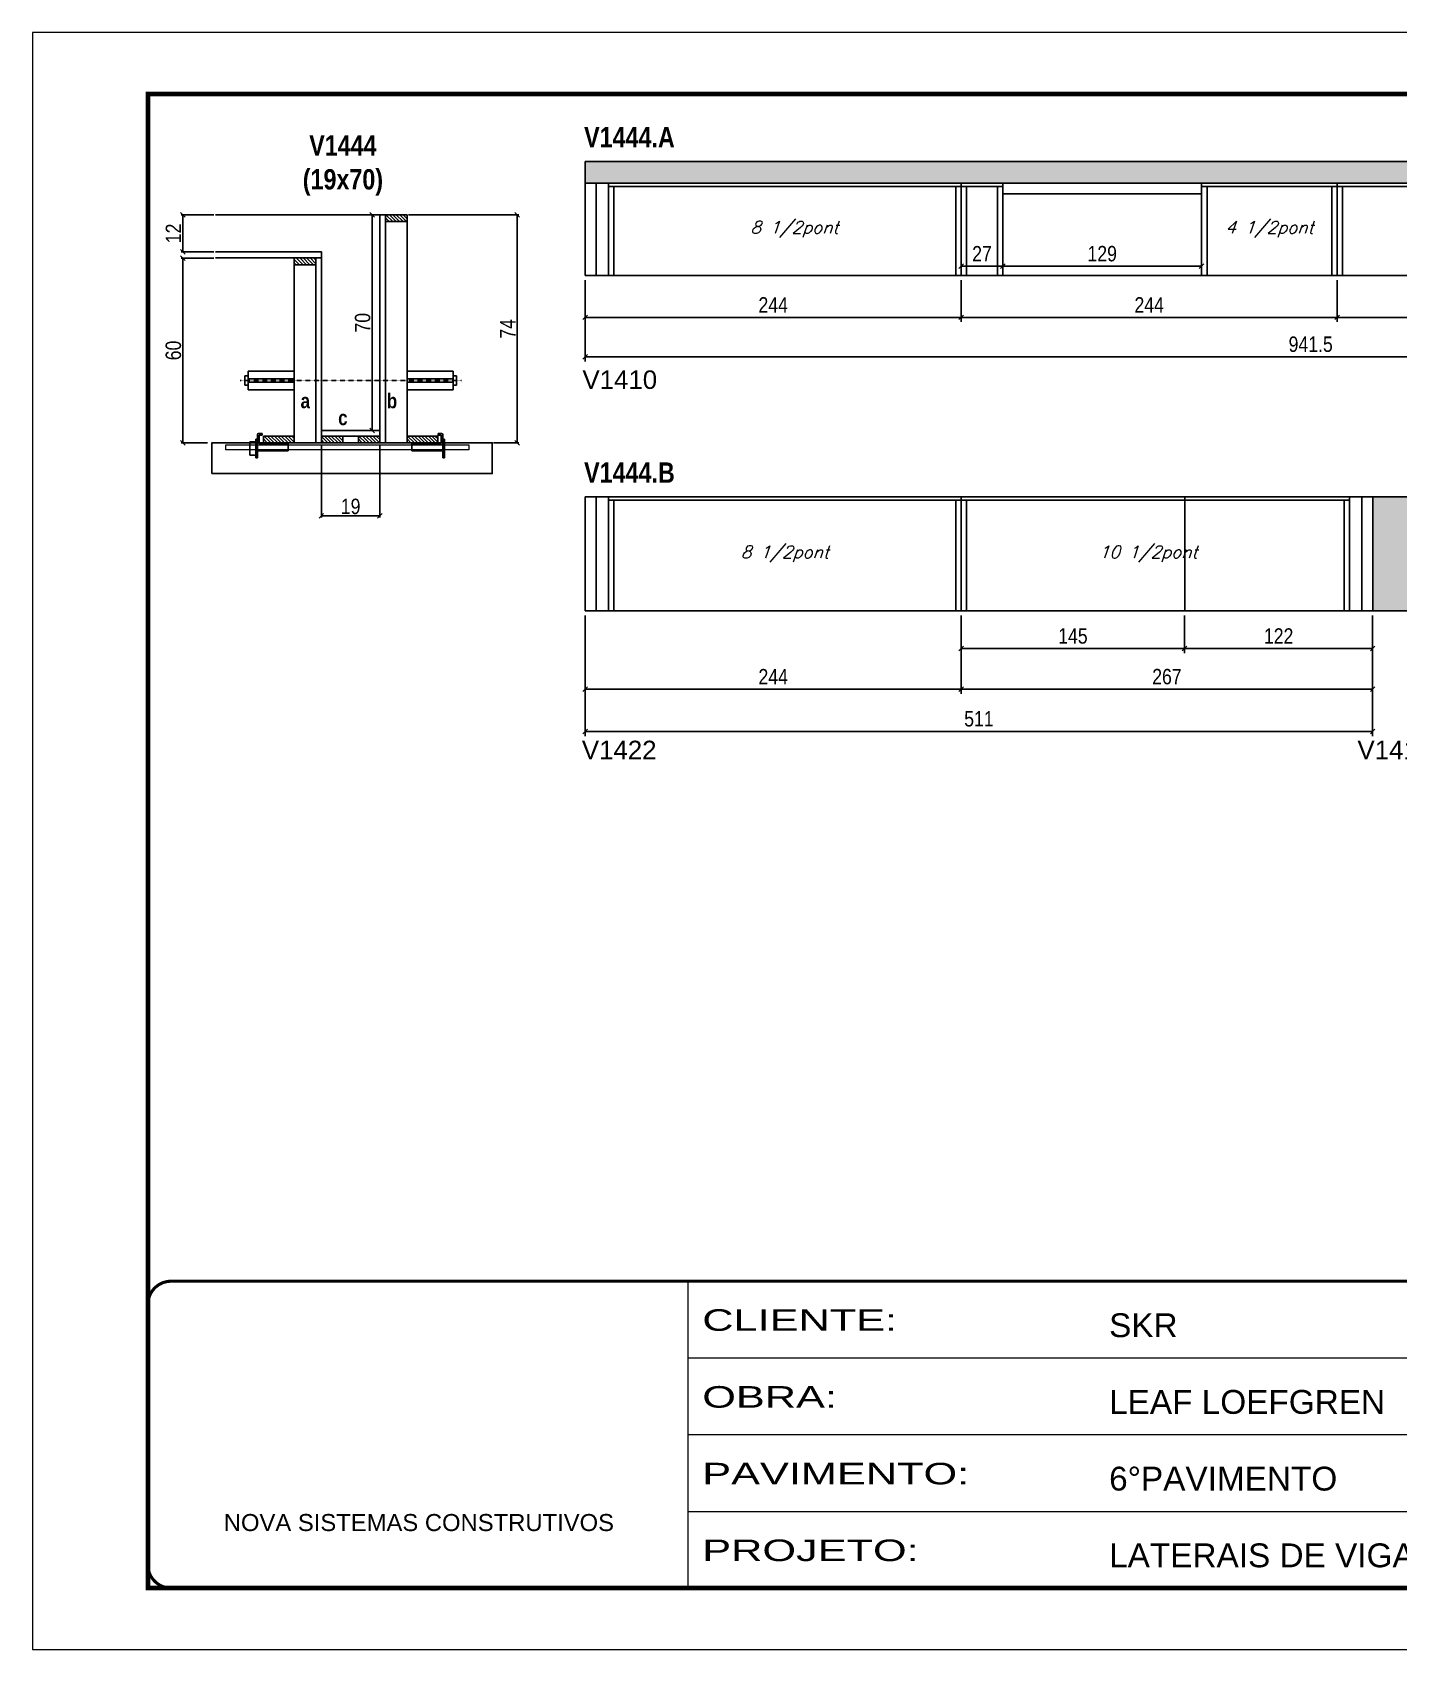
# Model space of a CAD drawing. Extents: x 3309 to 9563, y -2522 to 14608.
# Drawn here: x 8078 to 8964, y 5518 to 6568 of the extents above; entities that cross this region are included whole.
import ezdxf

# ---------------------------------------------------------------- set-up
doc = ezdxf.new("R2010")
doc.units = 0
for name, pattern in [('CONTINUO', [0]), ('DASHED', [0.75, 0.5, -0.25]), ('HIDDEN', [0.375, 0.25, -0.125])]:
    doc.linetypes.add(name, pattern=pattern)
for name, color, linetype in [('5', 5, 'Continuous'), ('barrote', 251, 'Continuous'), ('COTA', 241, 'Continuous'), ('detalhes', 4, 'Continuous'), ('NOMENCLATURA', 7, 'Continuous'), ('Painéis', 200, 'Continuous'), ('presilha', 1, 'Continuous'), ('SARR_2.2x10', 60, 'Continuous'), ('SARR_2.2x7', 40, 'Continuous'), ('SARR_3.5x7', 81, 'Continuous'), ('TENSOR', 3, 'Continuous'), ('texto', 7, 'Continuous')]:
    doc.layers.add(name, color=color, linetype=linetype)
for name, color, linetype, lineweight in [('CONCRETO', 251, 'Continuous', 25), ('Folhas', 255, 'Continuous', 9), ('SARRAFO DE PRESSAO', 251, 'DASHED', 9), ('SCO-___-LAJ', 2, 'Continuous', 0)]:
    doc.layers.add(name, color=color, linetype=linetype, lineweight=lineweight)
doc.styles.add('ARIAL', font='arial.ttf')
doc.styles.add('COTA TECNICA', font='techl___.ttf', dxfattribs={"height": 10})
doc.styles.add('COTA TECNICA 2X', font='techl___.ttf', dxfattribs={"height": 10})
doc.styles.add('Romans', font='romans.shx')
doc.styles.get("Standard").update_dxf_attribs({"font": 'arial.ttf'})
doc.styles.add('TECNICA', font='techb___.ttf', dxfattribs={"height": 10})
doc.styles.add('Tecnologia', font='')
doc.styles.get('Tecnologia').set_extended_font_data('Forgotten Futurist')
doc.dimstyles.new('PAINEL', dxfattribs={"dimtxt": 10, "dimasz": 3, "dimexe": 3, "dimexo": 3, "dimgap": 3, "dimtad": 1, "dimdec": 1, "dimzin": 12, "dimdsep": 46, "dimtxsty": 'COTA TECNICA', "dimblk1": 'OBLIQUE', "dimblk2": 'OBLIQUE', "dimsah": 1, "dimcen": 0.9, "dimclrd": 4, "dimclre": 4, "dimclrt": 240, "dimadec": 1, "dimazin": 3, "dimtfac": 1, "dimtdec": 1, "dimtmove": 0, "dimatfit": 3, "dimfxl": 1, "dimtolj": 1, "dimtzin": 12, "dimarcsym": 0})
doc.dimstyles.new('SECAO', dxfattribs={"dimscale": 0.333333, "dimtxt": 5, "dimasz": 9, "dimexe": 3, "dimexo": 3, "dimgap": 3, "dimtad": 1, "dimdec": 1, "dimlfac": 0.5, "dimzin": 12, "dimdsep": 46, "dimtxsty": 'COTA TECNICA 2X', "dimblk1": 'OBLIQUE', "dimblk2": 'OBLIQUE', "dimsah": 1, "dimcen": 0.9, "dimclrd": 4, "dimclre": 4, "dimclrt": 240, "dimadec": 1, "dimazin": 3, "dimtfac": 1, "dimtdec": 1, "dimtmove": 0, "dimatfit": 3, "dimfxl": 1, "dimtolj": 1, "dimtzin": 12, "dimarcsym": 0})
pattern_1 = [(135, (41500.943, -117210.8324), (-1.122532015, -1.122532015), [])]

# ---------------------------------------------------------------- blocks, each defined once
blk = doc.blocks.new('9999999999')
at = {"color": 30, "linetype": 'CONTINUO'}
for p, q in [((98564.6, 34230.2), (98564.6, 34429.4)), ((98564.6, 34379.6), (99584, 34379.6)), ((98564.6, 34329.8), (99488, 34329.8)), ((98564.6, 34280), (99488, 34280))]:
    blk.add_line(p, q, dxfattribs=at)
at = {"color": 30, "linetype": 'CONTINUO', "const_width": 2}
blk.add_lwpolyline([(99584, 34230.2), (99584, 34414.4, 0.414214), (99569, 34429.4), (98229, 34429.4, 0.414214), (98214, 34414.4), (98214, 34245.2, 0.414214), (98229, 34230.2), (99584, 34230.2)], format="xyb", dxfattribs=at)
at = {"layer": 'Folhas'}
blk.add_lwpolyline([(98139, 34190.2), (99624, 34190.2), (99624, 35240.2), (98139, 35240.2)], close=True, dxfattribs=at)
at = {"layer": 'Folhas', "color": 30, "const_width": 3}
blk.add_lwpolyline([(98214, 34230.2), (99584, 34230.2), (99584, 35200.2), (98214, 35200.2)], close=True, dxfattribs=at)
at = {"color": 7, "linetype": 'Continuous', "ltscale": 5, "style": 'ARIAL'}
for s, height, p in [('SKR', 15.48, (98837.7, 34393.1)), ('LEAF LOEFGREN', 15.483, (98837.7, 34343.3)), ('6°PAVIMENTO', 15.483, (98837.7, 34293.5)), ('NOVA SISTEMAS CONSTRUTIVOS', 11.059, (98263.2, 34267.2)), ('LATERAIS DE VIGAS', 15.483, (98837.7, 34243.7))]:
    blk.add_text(s, height=height, dxfattribs=at).set_placement(p)
at = {"layer": 'Folhas', "color": 7, "style": 'Tecnologia', "width": 1.5}
for s, p in [('CLIENTE:', (98573.7, 34397.2)), ('OBRA:', (98573.7, 34347.3)), ('PAVIMENTO:', (98573.7, 34297.5)), ('PROJETO:', (98573.7, 34247.7))]:
    blk.add_text(s, height=14, dxfattribs=at).set_placement(p)
blk = doc.blocks.new('_Oblique')
at = {"color": 0, "linetype": 'ByBlock', "lineweight": -2}
blk.add_line((-0.5, -0.5), (0.5, 0.5), dxfattribs=at)
blk = doc.blocks.new('*D2591')
at = {"layer": 'COTA', "color": 4, "lineweight": -2, "transparency": 16777216}
for p, q in [((8265.4, 6300.3), (8265.4, 6252.9)), ((8303.4, 6300.3), (8303.4, 6252.9)), ((8303.4, 6253.9), (8265.4, 6253.9))]:
    blk.add_line(p, q, dxfattribs=at)
at = {"layer": 'Defpoints', "color": 0, "transparency": 16777216}
for p in [(8265.4, 6301.3), (8303.4, 6301.3), (8265.4, 6253.9)]:
    blk.add_point(p, dxfattribs=at)
at = {"layer": 'COTA', "color": 4, "lineweight": -2, "transparency": 16777216, "xscale": 3, "yscale": 3, "zscale": 3, "rotation": 180}
blk.add_blockref('_Oblique', (8265.4, 6253.9), dxfattribs=at)
at = {"layer": 'COTA', "color": 4, "lineweight": -2, "transparency": 16777216, "xscale": 3, "yscale": 3, "zscale": 3}
blk.add_blockref('_Oblique', (8303.4, 6253.9), dxfattribs=at)
at = {"layer": 'COTA', "color": 240, "transparency": 16777216, "insert": (8284.4, 6260), "char_height": 10, "attachment_point": 5, "style": 'COTA TECNICA 2X'}
blk.add_mtext('\\A1;19', dxfattribs=at)
blk = doc.blocks.new('PRESILHA METÁLICA 1')
at = {"layer": 'presilha'}
for p, q in [((7.5, 10.6), (7.5, 19.9)), ((12, 21), (8.6, 21)), ((9, 11.6), (9, 18.9)), ((12, 19.5), (9.6, 19.5)), ((12, 21), (12, 19.5)), ((0, 13), (6, 13)), ((0, 13), (0, 0)), ((6, 0), (0, 0)), ((6, 15.5), (7.5, 15.5)), ((6, -2.5), (6, 15.5)), ((6, 13), (6, 0)), ((7.5, 15.5), (7.5, -2.5)), ((37.5, 4.1), (7.5, 4.1)), ((37.5, 11), (9.6, 11)), ((37.5, 11), (37.5, 4.1)), ((7.5, -2.5), (6, -2.5))]:
    blk.add_line(p, q, dxfattribs=at)
for centre, radius, start, end in [((8.6, 19.9), 1.14, 90, 180), ((9.6, 18.9), 0.57, 90, 180), ((9.6, 11.6), 0.57, 180, 270)]:
    blk.add_arc(centre, radius, start, end, dxfattribs=at)
blk = doc.blocks.new('PRESILHA METÁLICA 2')
at = {"layer": 'presilha'}
for p, q in [((-5.2, 23.5), (-5.2, 22)), ((-5.2, 23.5), (-1.9, 23.5)), ((-5.2, 22), (-2.8, 22)), ((-2.2, 14.1), (-2.2, 21.4)), ((0.8, 18), (-0.8, 18)), ((-0.8, 18), (-0.8, 0)), ((-0.8, 14.6), (-0.8, 22.4)), ((0.8, 0), (0.8, 18)), ((-30.8, 13.5), (-30.8, 6.6)), ((-30.8, 13.5), (-2.8, 13.5)), ((-30.8, 6.6), (-0.8, 6.6)), ((-0.8, 0), (0.8, 0))]:
    blk.add_line(p, q, dxfattribs=at)
for centre, radius, start, end in [((-2.8, 21.4), 0.57, 0, 90), ((-1.9, 22.4), 1.14, 0, 90), ((-2.8, 14.1), 0.57, 270, 0)]:
    blk.add_arc(centre, radius, start, end, dxfattribs=at)
blk = doc.blocks.new('*D2592')
at = {"layer": 'COTA', "color": 4, "lineweight": -2, "transparency": 16777216}
for p, q in [((8322, 6449.3), (8393.5, 6449.3)), ((8392.5, 6449.3), (8392.5, 6301.3)), ((8377.2, 6301.3), (8393.5, 6301.3))]:
    blk.add_line(p, q, dxfattribs=at)
at = {"layer": 'Defpoints', "color": 0, "transparency": 16777216}
for p in [(8321, 6449.3), (8376.2, 6301.3), (8392.5, 6301.3)]:
    blk.add_point(p, dxfattribs=at)
at = {"layer": 'COTA', "color": 4, "lineweight": -2, "transparency": 16777216, "xscale": 3, "yscale": 3, "zscale": 3}
for p, rotation in [((8392.5, 6449.3), 90), ((8392.5, 6301.3), 270)]:
    blk.add_blockref('_Oblique', p, dxfattribs=dict(at, rotation=rotation))
at = {"layer": 'COTA', "color": 240, "transparency": 16777216, "insert": (8386.4, 6375.3), "char_height": 10, "attachment_point": 5, "rotation": 90, "style": 'COTA TECNICA 2X'}
blk.add_mtext('\\A1;74', dxfattribs=at)
blk = doc.blocks.new('*D2593')
at = {"layer": 'COTA', "color": 4, "lineweight": -2, "transparency": 16777216}
for p, q in [((8195.7, 6421.3), (8174.5, 6421.3)), ((8175.5, 6421.3), (8175.5, 6301.3)), ((8191.6, 6301.3), (8174.5, 6301.3))]:
    blk.add_line(p, q, dxfattribs=at)
at = {"layer": 'Defpoints', "color": 0, "transparency": 16777216}
for p in [(8196.7, 6421.3), (8175.5, 6301.3), (8192.6, 6301.3)]:
    blk.add_point(p, dxfattribs=at)
at = {"layer": 'COTA', "color": 4, "lineweight": -2, "transparency": 16777216, "xscale": 3, "yscale": 3, "zscale": 3}
for p, rotation in [((8175.5, 6421.3), 90), ((8175.5, 6301.3), 270)]:
    blk.add_blockref('_Oblique', p, dxfattribs=dict(at, rotation=rotation))
at = {"layer": 'COTA', "color": 240, "transparency": 16777216, "insert": (8169.4, 6361.3), "char_height": 10, "attachment_point": 5, "rotation": 90, "style": 'COTA TECNICA 2X'}
blk.add_mtext('\\A1;60', dxfattribs=at)
blk = doc.blocks.new('*D2594')
at = {"layer": 'COTA', "color": 4, "lineweight": -2, "transparency": 16777216}
for p, q in [((8302.4, 6449.3), (8297.3, 6449.3)), ((8298.3, 6309.3), (8298.3, 6449.3)), ((8302.4, 6309.3), (8297.3, 6309.3))]:
    blk.add_line(p, q, dxfattribs=at)
at = {"layer": 'Defpoints', "color": 0, "transparency": 16777216}
for p in [(8298.3, 6449.3), (8303.4, 6449.3), (8303.4, 6309.3)]:
    blk.add_point(p, dxfattribs=at)
at = {"layer": 'COTA', "color": 4, "lineweight": -2, "transparency": 16777216, "xscale": 3, "yscale": 3, "zscale": 3}
for p, rotation in [((8298.3, 6449.3), 90), ((8298.3, 6309.3), 270)]:
    blk.add_blockref('_Oblique', p, dxfattribs=dict(at, rotation=rotation))
at = {"layer": 'COTA', "color": 240, "transparency": 16777216, "insert": (8292.2, 6379.3), "char_height": 10, "attachment_point": 5, "rotation": 90, "style": 'COTA TECNICA 2X'}
blk.add_mtext('\\A1;70', dxfattribs=at)
blk = doc.blocks.new('*D2595')
at = {"layer": 'COTA', "color": 4, "lineweight": -2, "transparency": 16777216}
for p, q in [((8195.7, 6449.3), (8174.5, 6449.3)), ((8175.5, 6425.3), (8175.5, 6449.3)), ((8195.7, 6425.3), (8174.5, 6425.3))]:
    blk.add_line(p, q, dxfattribs=at)
at = {"layer": 'Defpoints', "color": 0, "transparency": 16777216}
for p in [(8175.5, 6449.3), (8196.7, 6449.3), (8196.7, 6425.3)]:
    blk.add_point(p, dxfattribs=at)
at = {"layer": 'COTA', "color": 4, "lineweight": -2, "transparency": 16777216, "xscale": 3, "yscale": 3, "zscale": 3}
for p, rotation in [((8175.5, 6449.3), 90), ((8175.5, 6425.3), 270)]:
    blk.add_blockref('_Oblique', p, dxfattribs=dict(at, rotation=rotation))
at = {"layer": 'COTA', "color": 240, "transparency": 16777216, "insert": (8169.4, 6437.3), "char_height": 10, "attachment_point": 5, "rotation": 90, "style": 'COTA TECNICA 2X'}
blk.add_mtext('\\A1;12', dxfattribs=at)
blk = doc.blocks.new('*D2596')
at = {"layer": 'COTA', "color": 4, "linetype": 'ByBlock', "lineweight": -2, "transparency": 16777216}
for p, q in [((8436.6, 6407), (8436.6, 6379.8)), ((8680.6, 6407), (8680.6, 6379.8)), ((8680.6, 6382.8), (8436.6, 6382.8))]:
    blk.add_line(p, q, dxfattribs=at)
at = {"layer": 'Defpoints', "color": 0, "linetype": 'ByBlock', "transparency": 16777216}
for p in [(8436.6, 6410), (8680.6, 6410), (8436.6, 6382.8)]:
    blk.add_point(p, dxfattribs=at)
at = {"layer": 'COTA', "color": 4, "linetype": 'ByBlock', "lineweight": -2, "transparency": 16777216, "xscale": 3, "yscale": 3, "zscale": 3, "rotation": 180}
blk.add_blockref('_Oblique', (8436.6, 6382.8), dxfattribs=at)
at = {"layer": 'COTA', "color": 4, "linetype": 'ByBlock', "lineweight": -2, "transparency": 16777216, "xscale": 3, "yscale": 3, "zscale": 3}
blk.add_blockref('_Oblique', (8680.6, 6382.8), dxfattribs=at)
at = {"layer": 'COTA', "color": 240, "linetype": 'ByBlock', "transparency": 16777216, "insert": (8558.6, 6390.9), "char_height": 10, "attachment_point": 5, "style": 'COTA TECNICA'}
blk.add_mtext('\\A1;244', dxfattribs=at)
blk = doc.blocks.new('*D2597')
at = {"layer": 'COTA', "color": 4, "lineweight": -2, "transparency": 16777216}
for p, q in [((8680.6, 6407), (8680.6, 6379.8)), ((8924.6, 6407), (8924.6, 6379.8)), ((8680.6, 6382.8), (8924.6, 6382.8))]:
    blk.add_line(p, q, dxfattribs=at)
at = {"layer": 'Defpoints', "color": 0, "transparency": 16777216}
for p in [(8680.6, 6410, 0), (8924.6, 6410, 0), (8924.6, 6382.8)]:
    blk.add_point(p, dxfattribs=at)
at = {"layer": 'COTA', "color": 4, "lineweight": -2, "transparency": 16777216, "xscale": 3, "yscale": 3, "zscale": 3, "rotation": 180}
blk.add_blockref('_Oblique', (8680.6, 6382.8), dxfattribs=at)
at = {"layer": 'COTA', "color": 4, "lineweight": -2, "transparency": 16777216, "xscale": 3, "yscale": 3, "zscale": 3}
blk.add_blockref('_Oblique', (8924.6, 6382.8), dxfattribs=at)
at = {"layer": 'COTA', "color": 240, "transparency": 16777216, "insert": (8802.6, 6390.9), "char_height": 10, "attachment_point": 5, "style": 'COTA TECNICA'}
blk.add_mtext('\\A1;244', dxfattribs=at)
blk = doc.blocks.new('*D2599')
at = {"layer": 'COTA', "color": 4, "lineweight": -2, "transparency": 16777216}
for p, q in [((8436.6, 6407), (8436.6, 6354.2)), ((9378.1, 6407), (9378.1, 6354.2)), ((9378.1, 6357.2), (8436.6, 6357.2))]:
    blk.add_line(p, q, dxfattribs=at)
at = {"layer": 'Defpoints', "color": 0, "transparency": 16777216}
for p in [(8436.6, 6410, 0), (9378.1, 6410, 0), (8436.6, 6357.2)]:
    blk.add_point(p, dxfattribs=at)
at = {"layer": 'COTA', "color": 4, "lineweight": -2, "transparency": 16777216, "xscale": 3, "yscale": 3, "zscale": 3, "rotation": 180}
blk.add_blockref('_Oblique', (8436.6, 6357.2), dxfattribs=at)
at = {"layer": 'COTA', "color": 4, "lineweight": -2, "transparency": 16777216, "xscale": 3, "yscale": 3, "zscale": 3}
blk.add_blockref('_Oblique', (9378.1, 6357.2), dxfattribs=at)
at = {"layer": 'COTA', "color": 240, "transparency": 16777216, "insert": (8907.4, 6365.3), "char_height": 10, "attachment_point": 5, "style": 'COTA TECNICA'}
blk.add_mtext('\\A1;941.5', dxfattribs=at)
blk = doc.blocks.new('*D2600')
at = {"layer": 'COTA', "color": 4, "lineweight": -2, "transparency": 16777216}
for p, q in [((8924.6, 6407), (8924.6, 6379.8)), ((9168.6, 6407), (9168.6, 6379.8)), ((8924.6, 6382.8), (9168.6, 6382.8))]:
    blk.add_line(p, q, dxfattribs=at)
at = {"layer": 'Defpoints', "color": 0, "transparency": 16777216}
for p in [(8924.6, 6410, 0), (9168.6, 6410, 0), (9168.6, 6382.8)]:
    blk.add_point(p, dxfattribs=at)
at = {"layer": 'COTA', "color": 4, "lineweight": -2, "transparency": 16777216, "xscale": 3, "yscale": 3, "zscale": 3, "rotation": 180}
blk.add_blockref('_Oblique', (8924.6, 6382.8), dxfattribs=at)
at = {"layer": 'COTA', "color": 4, "lineweight": -2, "transparency": 16777216, "xscale": 3, "yscale": 3, "zscale": 3}
blk.add_blockref('_Oblique', (9168.6, 6382.8), dxfattribs=at)
at = {"layer": 'COTA', "color": 240, "transparency": 16777216, "insert": (9046.6, 6390.9), "char_height": 10, "attachment_point": 5, "style": 'COTA TECNICA'}
blk.add_mtext('\\A1;244', dxfattribs=at)
blk = doc.blocks.new('*D2604')
at = {"layer": 'COTA', "color": 4, "lineweight": -2, "transparency": 16777216}
for p, q in [((8680.6, 6413), (8680.6, 6419)), ((8680.6, 6416), (8707.6, 6416)), ((8707.6, 6413), (8707.6, 6419))]:
    blk.add_line(p, q, dxfattribs=at)
at = {"layer": 'Defpoints', "color": 0, "transparency": 16777216}
for p in [(8707.6, 6416), (8680.6, 6410), (8707.6, 6410)]:
    blk.add_point(p, dxfattribs=at)
at = {"layer": 'COTA', "color": 4, "lineweight": -2, "transparency": 16777216, "xscale": 3, "yscale": 3, "zscale": 3, "rotation": 180}
blk.add_blockref('_Oblique', (8680.6, 6416), dxfattribs=at)
at = {"layer": 'COTA', "color": 4, "lineweight": -2, "transparency": 16777216, "xscale": 3, "yscale": 3, "zscale": 3}
blk.add_blockref('_Oblique', (8707.6, 6416), dxfattribs=at)
at = {"layer": 'COTA', "color": 240, "transparency": 16777216, "insert": (8694.1, 6424.1), "char_height": 10, "attachment_point": 5, "style": 'COTA TECNICA'}
blk.add_mtext('\\A1;27', dxfattribs=at)
blk = doc.blocks.new('*D2605')
at = {"layer": 'COTA', "color": 4, "lineweight": -2, "transparency": 16777216}
for p, q in [((8707.6, 6413), (8707.6, 6419)), ((8707.6, 6416), (8836.6, 6416)), ((8836.6, 6413), (8836.6, 6419))]:
    blk.add_line(p, q, dxfattribs=at)
at = {"layer": 'Defpoints', "color": 0, "transparency": 16777216}
for p in [(8836.6, 6416), (8707.6, 6410), (8836.6, 6410)]:
    blk.add_point(p, dxfattribs=at)
at = {"layer": 'COTA', "color": 4, "lineweight": -2, "transparency": 16777216, "xscale": 3, "yscale": 3, "zscale": 3, "rotation": 180}
blk.add_blockref('_Oblique', (8707.6, 6416), dxfattribs=at)
at = {"layer": 'COTA', "color": 4, "lineweight": -2, "transparency": 16777216, "xscale": 3, "yscale": 3, "zscale": 3}
blk.add_blockref('_Oblique', (8836.6, 6416), dxfattribs=at)
at = {"layer": 'COTA', "color": 240, "transparency": 16777216, "insert": (8772.1, 6424.1), "char_height": 10, "attachment_point": 5, "style": 'COTA TECNICA'}
blk.add_mtext('\\A1;129', dxfattribs=at)
blk = doc.blocks.new('*D2607')
at = {"layer": 'COTA', "color": 4, "lineweight": -2, "transparency": 16777216}
for p, q in [((8436.6, 6189.2), (8436.6, 6110.9)), ((8947.6, 6189.2), (8947.6, 6110.9)), ((8436.6, 6113.9), (8947.6, 6113.9))]:
    blk.add_line(p, q, dxfattribs=at)
at = {"layer": 'Defpoints', "color": 0, "transparency": 16777216}
for p in [(8436.6, 6192.2), (8947.6, 6192.2), (8947.6, 6113.9)]:
    blk.add_point(p, dxfattribs=at)
at = {"layer": 'COTA', "color": 4, "lineweight": -2, "transparency": 16777216, "xscale": 3, "yscale": 3, "zscale": 3, "rotation": 180}
blk.add_blockref('_Oblique', (8436.6, 6113.9), dxfattribs=at)
at = {"layer": 'COTA', "color": 4, "lineweight": -2, "transparency": 16777216, "xscale": 3, "yscale": 3, "zscale": 3}
blk.add_blockref('_Oblique', (8947.6, 6113.9), dxfattribs=at)
at = {"layer": 'COTA', "color": 240, "transparency": 16777216, "insert": (8692.1, 6122.1), "char_height": 10, "attachment_point": 5, "style": 'COTA TECNICA'}
blk.add_mtext('\\A1;511', dxfattribs=at)
blk = doc.blocks.new('*D2608')
at = {"layer": 'COTA', "color": 4, "lineweight": -2, "transparency": 16777216}
for p, q in [((8436.6, 6189.2), (8436.6, 6138.4)), ((8680.6, 6189.2), (8680.6, 6138.4)), ((8436.6, 6141.4), (8680.6, 6141.4))]:
    blk.add_line(p, q, dxfattribs=at)
at = {"layer": 'Defpoints', "color": 0, "transparency": 16777216}
for p in [(8436.6, 6192.2), (8680.6, 6192.2), (8680.6, 6141.4)]:
    blk.add_point(p, dxfattribs=at)
at = {"layer": 'COTA', "color": 4, "lineweight": -2, "transparency": 16777216, "xscale": 3, "yscale": 3, "zscale": 3, "rotation": 180}
blk.add_blockref('_Oblique', (8436.6, 6141.4), dxfattribs=at)
at = {"layer": 'COTA', "color": 4, "lineweight": -2, "transparency": 16777216, "xscale": 3, "yscale": 3, "zscale": 3}
blk.add_blockref('_Oblique', (8680.6, 6141.4), dxfattribs=at)
at = {"layer": 'COTA', "color": 240, "transparency": 16777216, "insert": (8558.6, 6149.5), "char_height": 10, "attachment_point": 5, "style": 'COTA TECNICA'}
blk.add_mtext('\\A1;244', dxfattribs=at)
blk = doc.blocks.new('*D2609')
at = {"layer": 'COTA', "color": 4, "lineweight": -2, "transparency": 16777216}
for p, q in [((8680.6, 6189.2), (8680.6, 6138.4)), ((8947.6, 6189.2), (8947.6, 6138.4)), ((8680.6, 6141.4), (8947.6, 6141.4))]:
    blk.add_line(p, q, dxfattribs=at)
at = {"layer": 'Defpoints', "color": 0, "transparency": 16777216}
for p in [(8680.6, 6192.2), (8947.6, 6192.2), (8947.6, 6141.4)]:
    blk.add_point(p, dxfattribs=at)
at = {"layer": 'COTA', "color": 4, "lineweight": -2, "transparency": 16777216, "xscale": 3, "yscale": 3, "zscale": 3, "rotation": 180}
blk.add_blockref('_Oblique', (8680.6, 6141.4), dxfattribs=at)
at = {"layer": 'COTA', "color": 4, "lineweight": -2, "transparency": 16777216, "xscale": 3, "yscale": 3, "zscale": 3}
blk.add_blockref('_Oblique', (8947.6, 6141.4), dxfattribs=at)
at = {"layer": 'COTA', "color": 240, "transparency": 16777216, "insert": (8814.1, 6149.5), "char_height": 10, "attachment_point": 5, "style": 'COTA TECNICA'}
blk.add_mtext('\\A1;267', dxfattribs=at)
blk = doc.blocks.new('*D2610')
at = {"layer": 'COTA', "color": 4, "lineweight": -2, "transparency": 16777216}
for p, q in [((8680.6, 6189.2), (8680.6, 6164.8)), ((8825.6, 6189.2), (8825.6, 6164.8)), ((8680.6, 6167.8), (8825.6, 6167.8))]:
    blk.add_line(p, q, dxfattribs=at)
at = {"layer": 'Defpoints', "color": 0, "transparency": 16777216}
for p in [(8680.6, 6192.2), (8825.6, 6192.2), (8825.6, 6167.8)]:
    blk.add_point(p, dxfattribs=at)
at = {"layer": 'COTA', "color": 4, "lineweight": -2, "transparency": 16777216, "xscale": 3, "yscale": 3, "zscale": 3, "rotation": 180}
blk.add_blockref('_Oblique', (8680.6, 6167.8), dxfattribs=at)
at = {"layer": 'COTA', "color": 4, "lineweight": -2, "transparency": 16777216, "xscale": 3, "yscale": 3, "zscale": 3}
blk.add_blockref('_Oblique', (8825.6, 6167.8), dxfattribs=at)
at = {"layer": 'COTA', "color": 240, "transparency": 16777216, "insert": (8753.1, 6175.9), "char_height": 10, "attachment_point": 5, "style": 'COTA TECNICA'}
blk.add_mtext('\\A1;145', dxfattribs=at)
blk = doc.blocks.new('*D2611')
at = {"layer": 'COTA', "color": 4, "lineweight": -2, "transparency": 16777216}
for p, q in [((8825.6, 6189.2), (8825.6, 6164.8)), ((8947.6, 6189.2), (8947.6, 6164.8)), ((8825.6, 6167.8), (8947.6, 6167.8))]:
    blk.add_line(p, q, dxfattribs=at)
at = {"layer": 'Defpoints', "color": 0, "transparency": 16777216}
for p in [(8825.6, 6192.2), (8947.6, 6192.2), (8947.6, 6167.8)]:
    blk.add_point(p, dxfattribs=at)
at = {"layer": 'COTA', "color": 4, "lineweight": -2, "transparency": 16777216, "xscale": 3, "yscale": 3, "zscale": 3, "rotation": 180}
blk.add_blockref('_Oblique', (8825.6, 6167.8), dxfattribs=at)
at = {"layer": 'COTA', "color": 4, "lineweight": -2, "transparency": 16777216, "xscale": 3, "yscale": 3, "zscale": 3}
blk.add_blockref('_Oblique', (8947.6, 6167.8), dxfattribs=at)
at = {"layer": 'COTA', "color": 240, "transparency": 16777216, "insert": (8886.6, 6175.9), "char_height": 10, "attachment_point": 5, "style": 'COTA TECNICA'}
blk.add_mtext('\\A1;122', dxfattribs=at)

msp = doc.modelspace()

# ---------------------------------------------------------------- hatches: boundary and pattern name
at = {"layer": 'COTA'}
h = msp.add_hatch(dxfattribs=at)
h.set_pattern_fill('AR-CONC', color=256, scale=0.03)
h.set_pattern_definition([(50, (4694.518, -2883.8544), (5.46554, -0.4781726), [0.5715, -6.2865]), (355, (4694.518, -2883.8544), (-1.0573026, 5.7317054), [0.4572, -5.0292175]), (100.451445, (4694.9734, -2883.894), (4.4082374, 5.2535326), [0.4857003, -5.3427073]), (46.1842, (4694.518, -2882.3304), (8.1323712, -1.26127), [0.85725, -9.42975]), (96.63556, (4695.196, -2882.4355), (7.122124, 7.422784), [0.728551, -8.014068]), (351.18415, (4694.518, -2882.33), (7.122124, 7.422784), [0.685799, -7.543792]), (21, (4695.28, -2882.7114), (4.5484317, -3.067956), [0.5715, -6.2865]), (326, (4695.28, -2882.7114), (1.854061, 5.525639), [0.4572, -5.0292]), (71.451445, (4695.659, -2882.967), (6.4024926, 2.457683), [0.4857003, -5.342698]), (37.5, (4694.518, -2883.8544), (0.0926581, 2.53665117), [0, -4.96824, 0, -5.1054, 0, -5.04825]), (7.5, (4694.518, -2883.8544), (2.0045899, 3.00541724), [0, -2.91084, 0, -4.85394, 0, -1.92405]), (327.5, (4692.8187, -2883.8544), (4.06771786, -0.1718623), [0, -1.905, 0, -5.9436, 0, -7.8867]), (317.5, (4692.0567, -2883.8544), (4.4438754, 0.7627947), [0, -2.4765, 0, -3.94716, 0, -5.6007])])
h.paths.add_polyline_path([(9378.13, 6469.96), (9378.13, 6483.96), (8436.63, 6483.96), (8436.63, 6469.96)])
h = msp.add_hatch(dxfattribs=at)
h.set_pattern_fill('AR-CONC', color=256, scale=0.03)
h.set_pattern_definition([(50, (0, -15.6067), (5.46554, -0.4781726), [0.5715, -6.2865]), (355, (0, -15.607), (-1.0573026, 5.7317054), [0.4572, -5.0292175]), (100.451445, (0.4555, -15.6466), (4.4082374, 5.2535326), [0.4857003, -5.3427073]), (46.1842, (0, -14.083), (8.1323712, -1.26127), [0.85725, -9.42975]), (96.63556, (0.678, -14.188), (7.122124, 7.422784), [0.7285507, -8.014068]), (351.18415, (0, -14.083), (7.122124, 7.422784), [0.685799, -7.543792]), (21, (0.762, -14.4637), (4.5484317, -3.067956), [0.5715, -6.2865]), (326, (0.762, -14.464), (1.8540609, 5.525639), [0.4572, -5.0292]), (71.451445, (1.141, -14.7194), (6.4024926, 2.457683), [0.4857003, -5.342698]), (37.5, (0, -15.6067), (0.0926581, 2.53665117), [0, -4.96824, 0, -5.1054, 0, -5.04825]), (7.5, (0, -15.6067), (2.0045899, 3.00541724), [0, -2.91084, 0, -4.85394, 0, -1.92405]), (327.5, (-1.6993, -15.6067), (4.06771786, -0.17186232), [0, -1.905, 0, -5.9436, 0, -7.8867]), (317.5, (-2.4613, -15.6067), (4.4438754, 0.7627947), [0, -2.4765, 0, -3.94716, 0, -5.6007])])
h.paths.add_polyline_path([(8977.63, 6236.21), (8977.63, 6266.21), (8947.63, 6266.21), (8947.63, 6192.21), (8977.63, 6192.21), (8977.63, 6219.21), (9449.13, 6219.21), (9449.13, 6236.21)])
at = {"layer": 'SARR_2.2x10'}
h = msp.add_hatch(dxfattribs=at)
h.set_pattern_fill('ANSI31', color=256, scale=0.5, angle=90)
h.set_pattern_definition([(135, (41421.343, -117210.8324), (-1.122532015, -1.122532015), [])])
h.paths.add_polyline_path([(8227.8, 6305.74), (8227.8, 6301.34), (8247.8, 6301.34), (8247.8, 6305.74)])
h = msp.add_hatch(dxfattribs=at)
h.set_pattern_fill('ANSI31', color=256, scale=0.5, angle=90)
h.set_pattern_definition([(135, (41514.543, -117210.8324), (-1.122532015, -1.122532015), [])])
h.paths.add_polyline_path([(8321, 6305.74), (8321, 6301.34), (8341, 6301.34), (8341, 6305.74)])
at = {"layer": 'SARR_2.2x7'}
h = msp.add_hatch(dxfattribs=at)
h.set_pattern_fill('ANSI31', color=256, scale=0.5, angle=90)
h.set_pattern_definition([(135, (41435.343, -117067.2324), (-1.122532015, -1.122532015), [])])
h.paths.add_polyline_path([(8307, 6449.34), (8307, 6444.94), (8321, 6444.94), (8321, 6449.34)])
h = msp.add_hatch(dxfattribs=at)
h.set_pattern_fill('ANSI31', color=256, scale=0.5, angle=90)
h.set_pattern_definition([(135, (41415.343, -117095.2324), (-1.122532015, -1.122532015), [])])
h.paths.add_polyline_path([(8261.8, 6421.34), (8261.8, 6416.94), (8247.8, 6416.94), (8247.8, 6421.34)])
h = msp.add_hatch(dxfattribs=at)
h.set_pattern_fill('ANSI31', color=256, scale=0.5, angle=90)
h.set_pattern_definition(pattern_1)
h.paths.add_polyline_path([(8279.4, 6301.34), (8279.4, 6305.74), (8265.4, 6305.74), (8265.4, 6301.34)])
h = msp.add_hatch(dxfattribs=at)
h.set_pattern_fill('ANSI31', color=256, scale=0.5, angle=90)
h.set_pattern_definition(pattern_1)
h.paths.add_polyline_path([(8289.4, 6305.74), (8289.4, 6301.34), (8303.4, 6301.34), (8303.4, 6305.74)])

# ---------------------------------------------------------------- linework, layer by layer
at = {"ltscale": 3}
for p, q in [((8215.8, 6344.79), (8215.8, 6338.79)), ((8217.8, 6344.79), (8215.8, 6344.79)), ((8217.8, 6347.79), (8217.8, 6335.79)), ((8217.8, 6347.79), (8247.8, 6347.79)), ((8247.8, 6342.79), (8217.8, 6342.79)), ((8351, 6347.79), (8321, 6347.79)), ((8321, 6342.79), (8351, 6342.79)), ((8351, 6347.79), (8351, 6335.79)), ((8353, 6344.79), (8351, 6344.79)), ((8353, 6344.79), (8353, 6338.79)), ((8217.8, 6338.79), (8215.8, 6338.79)), ((8247.8, 6340.79), (8217.8, 6340.79)), ((8217.8, 6335.79), (8247.8, 6335.79)), ((8321, 6340.79), (8351, 6340.79)), ((8351, 6335.79), (8321, 6335.79)), ((8351, 6338.79), (8353, 6338.79))]:
    msp.add_line(p, q, dxfattribs=at)
at = {"layer": 'barrote'}
msp.add_lwpolyline([(8194.35, 6281.34), (8376.27, 6281.34), (8376.27, 6301.34), (8194.35, 6301.34)], close=True, dxfattribs=at)
at = {"layer": 'CONCRETO', "linetype": 'Continuous'}
msp.add_line((8196.71, 6449.34), (8303.4, 6449.34), dxfattribs=at)
at = {"layer": 'COTA'}
for p, q in [((8436.63, 6469.96), (8436.63, 6483.96)), ((8436.63, 6483.96), (9378.13, 6483.96)), ((8947.63, 6266.21, 0), (8977.63, 6266.21, 0)), ((8947.63, 6192.21, 0), (8977.63, 6192.21, 0))]:
    msp.add_line(p, q, dxfattribs=at)
at = {"layer": 'detalhes', "color": 250}
msp.add_line((8194.35, 6281.34), (8194.35, 6301.34), dxfattribs=at)
at = {"layer": 'Painéis', "linetype": 'ByBlock'}
for p, q in [((9378.13, 6469.96), (8436.63, 6469.96)), ((8436.63, 6409.96), (8436.63, 6469.96)), ((8680.63, 6409.96), (8680.63, 6469.96)), ((8924.63, 6409.96), (8924.63, 6469.96)), ((9378.13, 6409.96), (8436.63, 6409.96)), ((8947.63, 6266.21, 0), (8436.63, 6266.21, 0)), ((8436.63, 6266.21, 0), (8436.63, 6192.21, 0)), ((8680.63, 6266.21, 0), (8680.63, 6192.21, 0)), ((8825.63, 6192.21, 0), (8825.63, 6266.21, 0)), ((8947.63, 6192.21, 0), (8947.63, 6266.21, 0)), ((8436.63, 6192.21, 0), (8947.63, 6192.21, 0))]:
    msp.add_line(p, q, dxfattribs=at)
at = {"layer": 'Painéis', "linetype": 'Continuous'}
for points in [[(8307, 6301.34), (8307, 6449.34), (8303.4, 6449.34), (8303.4, 6301.34)], [(8261.8, 6301.34), (8261.8, 6421.34), (8265.4, 6421.34), (8265.4, 6301.34)], [(8303.4, 6309.34), (8265.4, 6309.34), (8265.4, 6305.74), (8303.4, 6305.74)]]:
    msp.add_lwpolyline(points, close=True, dxfattribs=at)
at = {"layer": 'Painéis', "linetype": 'Continuous', "elevation": 0}
msp.add_lwpolyline([(8196.71, 6421.34), (8265.4, 6421.34), (8265.4, 6425.34), (8196.71, 6425.34)], dxfattribs=at)
at = {"layer": 'SARR_2.2x10'}
for points in [[(8227.8, 6305.74), (8247.8, 6305.74), (8247.8, 6301.34), (8227.8, 6301.34)], [(8321, 6305.74), (8341, 6305.74), (8341, 6301.34), (8321, 6301.34)]]:
    msp.add_lwpolyline(points, close=True, dxfattribs=at)
at = {"layer": 'SARR_2.2x7', "linetype": 'Continuous'}
for p, q in [((8443.63, 6409.96), (8443.63, 6469.96)), ((8680.63, 6467.76), (8451.63, 6467.76)), ((8707.63, 6467.76), (8680.63, 6467.76)), ((8836.63, 6462.96), (8707.63, 6462.96)), ((8924.63, 6467.76), (8836.63, 6467.76)), ((9168.63, 6467.76), (8924.63, 6467.76)), ((8443.63, 6192.21, 0), (8443.63, 6266.21, 0)), ((8451.63, 6264.01, 0), (8680.63, 6264.01, 0)), ((8680.63, 6264.01, 0), (8932.63, 6264.01, 0)), ((8940.63, 6192.21, 0), (8940.63, 6266.21, 0))]:
    msp.add_line(p, q, dxfattribs=at)
at = {"layer": 'SARR_2.2x7', "elevation": 0}
for points in [[(8321, 6449.34), (8307, 6449.34), (8307, 6444.94), (8321, 6444.94)], [(8247.8, 6421.34), (8261.8, 6421.34), (8261.8, 6416.94), (8247.8, 6416.94)]]:
    msp.add_lwpolyline(points, close=True, dxfattribs=at)
at = {"layer": 'SARR_2.2x7'}
for points in [[(8265.4, 6305.74), (8279.4, 6305.74), (8279.4, 6301.34), (8265.4, 6301.34)], [(8303.4, 6305.74), (8289.4, 6305.74), (8289.4, 6301.34), (8303.4, 6301.34)]]:
    msp.add_lwpolyline(points, close=True, dxfattribs=at)
at = {"layer": 'SARR_3.5x7'}
for p, q in [((8451.63, 6469.96), (8451.63, 6409.96)), ((8707.63, 6409.96), (8707.63, 6469.96)), ((8836.63, 6409.96), (8836.63, 6469.96)), ((8455.13, 6467.76), (8455.13, 6409.96)), ((8677.13, 6467.76), (8677.13, 6409.96)), ((8684.13, 6467.76), (8684.13, 6409.96)), ((8704.13, 6467.76), (8704.13, 6409.96)), ((8840.13, 6467.76), (8840.13, 6409.96)), ((8921.13, 6467.76), (8921.13, 6409.96)), ((8928.13, 6467.76), (8928.13, 6409.96)), ((8451.63, 6266.21, 0), (8451.63, 6192.21, 0)), ((8455.13, 6264.01, 0), (8455.13, 6192.21, 0)), ((8677.13, 6264.01, 0), (8677.13, 6192.21, 0)), ((8684.13, 6264.01, 0), (8684.13, 6192.21, 0)), ((8929.13, 6264.01, 0), (8929.13, 6192.21, 0)), ((8932.63, 6266.21, 0), (8932.63, 6192.21, 0))]:
    msp.add_line(p, q, dxfattribs=at)
for points in [[(8307, 6444.94), (8321, 6444.94), (8321, 6301.34), (8307, 6301.34)], [(8261.8, 6416.94), (8247.8, 6416.94), (8247.8, 6301.34), (8261.8, 6301.34)]]:
    msp.add_lwpolyline(points, close=True, dxfattribs=at)
at = {"layer": 'SCO-___-LAJ', "color": 1}
msp.add_lwpolyline([(8203.35, 6300), (8361.19, 6300), (8361.19, 6296.8), (8203.35, 6296.8)], close=True, dxfattribs=at)
at = {"layer": 'TENSOR', "linetype": 'HIDDEN', "ltscale": 0.5}
msp.add_line((8212.8, 6341.79), (8356.31, 6341.79), dxfattribs=at)

# ---------------------------------------------------------------- block references
at = {"layer": 'presilha', "xscale": 0.6666666666666666, "yscale": 0.6666666666666666, "zscale": 0.6666666666666666}
for name, p in [('PRESILHA METÁLICA 1', (8218.94, 6293.37)), ('PRESILHA METÁLICA 2', (8344.68, 6291.7))]:
    msp.add_blockref(name, p, dxfattribs=at)
at = {"layer": 'SARRAFO DE PRESSAO', "color": 6, "linetype": 'ByBlock'}
msp.add_blockref('9999999999', (-90061.11, -28672.37), dxfattribs=at)

# ---------------------------------------------------------------- texts
at = {"layer": '5', "linetype": 'Continuous'}
for s, p in [('V1410', (8434.83, 6336.34)), ('V1422', (8434.44, 6095.94, 0)), ('V1419', (8937.75, 6095.94, 0))]:
    msp.add_text(s, height=12, rotation=0.00004, dxfattribs=at).set_placement(p)
at = {"layer": 'detalhes', "style": 'TECNICA'}
for s, p in [('b', (8307.9, 6323.76)), ('a', (8251.93, 6323.78)), ('c', (8276.3, 6312.81))]:
    msp.add_text(s, height=9.6, dxfattribs=at).set_placement(p)
at = {"layer": 'NOMENCLATURA', "style": 'TECNICA'}
for s, p in [('V1444.A', (8435.91, 6493.15)), ('V1444.B', (8435.91, 6275.4, 0))]:
    msp.add_text(s, height=13.2, dxfattribs=at).set_placement(p)
at = {"layer": 'NOMENCLATURA', "insert": (8279.4, 6501.03), "char_height": 13.2, "attachment_point": 2, "style": 'TECNICA'}
msp.add_mtext_dynamic_manual_height_columns('V1444\\P(19x70)', width=300.2766, gutter_width=1, heights=[0], dxfattribs=at)
at = {"layer": 'texto', "color": 2, "char_height": 8, "attachment_point": 5, "style": 'Romans'}
for s, insert in [('{\\Q19;\\C256;8 1/2pont}', (8572.38, 6439.96)), ('{\\Q19;\\C256;4 1/2pont}', (8880.63, 6439.96)), ('{\\Q19;\\C256;8 1/2pont}', (8566.13, 6229.21, 0)), ('{\\Q19;\\C256;10 1/2pont}', (8801.88, 6229.21, 0))]:
    msp.add_mtext(s, dxfattribs=dict(at, insert=insert))

# ---------------------------------------------------------------- dimensions: what is measured, and where the dimension line sits
at = {"layer": 'COTA'}
for base, p1, p2, angle, dimstyle, picture, middle in [((8175.49, 6449.34), (8196.71, 6425.34), (8196.71, 6449.34), 90, 'SECAO', '*D2595', (8169.43, 6437.34)), ((8298.33, 6449.34), (8303.4, 6309.34), (8303.4, 6449.34), 90, 'SECAO', '*D2594', (8292.23, 6379.34)), ((8392.45, 6301.34, 0), (8321, 6449.34), (8376.22, 6301.34, 0), 90, 'SECAO', '*D2592', (8386.38, 6375.34, 0)), ((8175.49, 6301.34, 0), (8196.71, 6421.34), (8192.59, 6301.34, 0), 90, 'SECAO', '*D2593', (8169.38, 6361.34, 0)), ((8947.63, 6113.95, 0), (8436.63, 6192.21, 0), (8947.63, 6192.21, 0), 180, 'PAINEL', '*D2607', (8692.13, 6122.06, 0))]:
    dim = msp.add_linear_dim(base=base, p1=p1, p2=p2, angle=angle, dimstyle=dimstyle, dxfattribs=at)
    dim.commit()
    dim.dimension.update_dxf_attribs({"geometry": picture, "text_midpoint": middle})
for base, p1, p2, picture, middle in [((8707.63, 6416.04), (8680.63, 6409.96), (8707.63, 6409.96), '*D2604', (8694.13, 6424.12)), ((8836.63, 6416.04), (8707.63, 6409.96), (8836.63, 6409.96), '*D2605', (8772.13, 6424.13)), ((8436.63, 6357.18, 0), (9378.13, 6409.96), (8436.63, 6409.96), '*D2599', (8907.38, 6365.32, 0)), ((8924.63, 6382.84, 0), (8680.63, 6409.96), (8924.63, 6409.96), '*D2597', (8802.63, 6390.92, 0)), ((9168.63, 6382.84, 0), (8924.63, 6409.96), (9168.63, 6409.96), '*D2600', (9046.63, 6390.92, 0)), ((8680.63, 6141.43, 0), (8436.63, 6192.21, 0), (8680.63, 6192.21, 0), '*D2608', (8558.63, 6149.5, 0)), ((8825.63, 6167.84, 0), (8680.63, 6192.21, 0), (8825.63, 6192.21, 0), '*D2610', (8753.13, 6175.95, 0))]:
    dim = msp.add_linear_dim(base=base, p1=p1, p2=p2, dimstyle='PAINEL', dxfattribs=at)
    dim.commit()
    dim.dimension.update_dxf_attribs({"geometry": picture, "text_midpoint": middle})
at = {"layer": 'COTA', "linetype": 'ByBlock'}
dim = msp.add_linear_dim(base=(8436.63, 6382.84), p1=(8680.63, 6409.96), p2=(8436.63, 6409.96), angle=180, dimstyle='PAINEL', override={"dimtmove": 1}, dxfattribs=at)
dim.commit()
dim.dimension.update_dxf_attribs({"geometry": '*D2596', "text_midpoint": (8558.63, 6390.92)})
at = {"layer": 'COTA'}
dim = msp.add_linear_dim(base=(8265.4, 6253.87), p1=(8303.4, 6301.34), p2=(8265.4, 6301.34), angle=180, dimstyle='SECAO', dxfattribs=at)
dim.commit()
dim.dimension.update_dxf_attribs({"geometry": '*D2591', "text_midpoint": (8284.4, 6253.87), "dimtype": 160})
for base, p1, picture, middle in [((8947.63, 6141.43, 0), (8680.63, 6192.21, 0), '*D2609', (8814.13, 6149.53, 0)), ((8947.63, 6167.84, 0), (8825.63, 6192.21, 0), '*D2611', (8886.63, 6175.9, 0))]:
    dim = msp.add_linear_dim(base=base, p1=p1, p2=(8947.63, 6192.21, 0), dimstyle='PAINEL', override={"dimtmove": 1}, dxfattribs=at)
    dim.commit()
    dim.dimension.update_dxf_attribs({"geometry": picture, "text_midpoint": middle})

doc.saveas('drawing.dxf')
